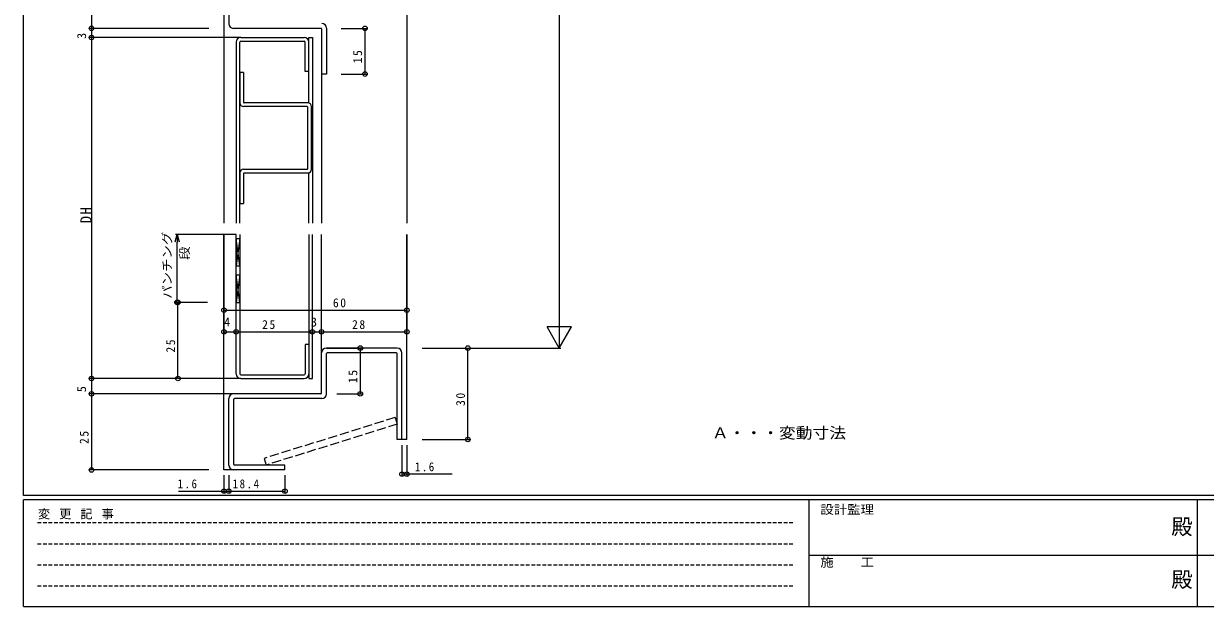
# Model space of a CAD drawing. Units: millimetres on the paper. Extents: x -420 to 373, y -297 to 267.
# Drawn here: x -417.7 to -30, y -297 to -105.7 of the extents above; entities that cross this region are included whole.
import ezdxf
from ezdxf.enums import TextEntityAlignment as Align

# ---------------------------------------------------------------- set-up
doc = ezdxf.new("R2010")
doc.units = ezdxf.units.MM
doc.linetypes.add('DASHED1', pattern=[1.8, 1.2, -0.6])
doc.linetypes.add('DASHED3', pattern=[4, 3, -1])
for name, color, linetype, lineweight in [('0-1_USER1', 6, 'Continuous', 9), ('0-2_YKK_ZWAK', 7, 'Continuous', 9), ('0-5_YSS_K', 4, 'DASHED3', 9), ('0-6_YKK_13', 7, 'Continuous', 9), ('0-7_YKK_D', 2, 'Continuous', 9)]:
    doc.layers.add(name, color=color, linetype=linetype, lineweight=lineweight)
doc.layers.add('0-3_YKK_11', color=3, linetype='Continuous')
doc.styles.add('ＭＳ ゴシック', font='')
doc.styles.get('ＭＳ ゴシック').set_extended_font_data('MS Gothic')

msp = doc.modelspace()

# ---------------------------------------------------------------- linework, layer by layer
at = {"layer": '0-1_USER1'}
for p, q in [((-241.968, 206.034), (-241.968, -212.226)), ((-395.438, -82.284), (-395.438, -107.284)), ((-357.658, -107.284), (-395.938, -107.284)), ((-356.968, -107.284), (-395.938, -107.284)), ((-395.438, -107.284), (-395.438, -110.284)), ((-313.566, -107.284), (-305.215, -107.284)), ((-305.715, -107.284), (-305.715, -122.284)), ((-357.068, -110.284), (-395.938, -110.284)), ((-346.468, -110.284), (-395.938, -110.284)), ((-395.438, -110.284), (-395.438, -222.226)), ((-313.566, -122.284), (-305.215, -122.284)), ((-347.968, -174.925), (-367.868, -174.925)), ((-367.368, -174.925), (-367.368, -177.42)), ((-367.368, -197.226), (-367.368, -177.42)), ((-351.968, -174.925), (-351.968, -200.27)), ((-351.968, -174.925), (-351.968, -207.407)), ((-291.968, -174.925), (-291.968, -200.27)), ((-291.968, -174.925), (-291.968, -207.407)), ((-357.368, -197.226), (-367.868, -197.226)), ((-357.368, -197.226), (-367.568, -197.226)), ((-367.068, -222.226), (-367.068, -197.226)), ((-351.968, -199.77), (-291.968, -199.77)), ((-237.968, -205.298), (-245.968, -205.298)), ((-241.968, -212.226), (-245.968, -205.298)), ((-241.968, -212.226), (-237.968, -205.298)), ((-351.968, -206.907), (-347.968, -206.907)), ((-347.968, -220.726), (-347.968, -206.407)), ((-347.968, -220.726), (-347.968, -206.407)), ((-347.968, -206.907), (-322.968, -206.907)), ((-322.968, -222.226), (-322.968, -206.407)), ((-322.968, -222.226), (-322.968, -206.407)), ((-322.968, -206.907), (-319.968, -206.907)), ((-319.968, -213.826), (-319.968, -206.407)), ((-319.968, -213.826), (-319.968, -206.407)), ((-319.968, -206.907), (-291.968, -206.907)), ((-318.368, -212.226), (-306.759, -212.226)), ((-307.259, -212.226), (-307.259, -227.226)), ((-286.968, -212.226), (-271.468, -212.226)), ((-286.968, -212.226), (-241.468, -212.226)), ((-271.968, -242.226), (-271.968, -212.226)), ((-346.468, -222.226), (-395.938, -222.226)), ((-357.068, -222.226), (-395.938, -222.226)), ((-357.068, -222.226), (-367.568, -222.226)), ((-356.968, -227.226), (-395.938, -227.226)), ((-348.768, -227.226), (-395.938, -227.226)), ((-314.973, -227.226), (-306.759, -227.226)), ((-293.568, -244.073), (-293.568, -254.097)), ((-291.968, -244.073), (-291.968, -254.097)), ((-286.968, -242.226), (-271.468, -242.226)), ((-356.968, -252.226), (-395.938, -252.226)), ((-351.968, -253.911), (-351.968, -259.676)), ((-350.368, -253.911), (-350.368, -259.676)), ((-350.368, -253.911), (-350.368, -259.676)), ((-331.968, -253.911), (-331.968, -259.676)), ((-291.968, -253.597), (-293.568, -253.597)), ((-277.068, -253.597), (-291.968, -253.597)), ((-366.868, -259.176), (-351.968, -259.176))]:
    msp.add_line(p, q, dxfattribs=at)
for points in [[(-368.014, -177.335), (-367.368, -174.925), (-366.723, -177.335)], [(-395.438, -222.226), (-395.438, -227.226), (-395.438, -252.226)], [(-351.968, -259.176), (-350.368, -259.176), (-331.968, -259.176)]]:
    msp.add_lwpolyline(points, dxfattribs=at)
for centre in [(-395.438, -107.284), (-305.715, -107.284), (-395.438, -110.284), (-305.715, -122.284), (-367.368, -197.226), (-367.068, -197.226), (-351.968, -199.77), (-291.968, -199.77), (-351.968, -206.907), (-347.968, -206.907), (-347.968, -206.907), (-322.968, -206.907), (-322.968, -206.907), (-319.968, -206.907), (-319.968, -206.907), (-291.968, -206.907), (-307.259, -212.226), (-271.968, -212.226), (-395.438, -222.226), (-367.068, -222.226), (-395.438, -227.226), (-307.259, -227.226), (-271.968, -242.226), (-395.438, -252.226), (-293.568, -253.597), (-291.968, -253.597), (-351.968, -259.176), (-350.368, -259.176), (-331.968, -259.176)]:
    msp.add_circle(centre, 0.75, dxfattribs=at)
at = {"layer": '0-2_YKK_ZWAK'}
for p, q in [((-417.7, -260.6), (-417.7, 264.4)), ((352.3, -260.6), (-417.7, -260.6)), ((-417.7, -297), (-417.7, -262)), ((314.5, -262), (-417.7, -262)), ((-160.1, -262), (-160.1, -297)), ((-32.7, -262), (-32.7, -297)), ((-160.1, -280.199), (-31.3, -280.199)), ((-31.3, -280.199), (97.5, -280.199)), ((-417.7, -297), (314.5, -297))]:
    msp.add_line(p, q, dxfattribs=at)
at = {"layer": '0-2_YKK_ZWAK', "linetype": 'DASHED1'}
for p, q in [((-413.101, -269.512), (-164.909, -269.512)), ((-413.101, -276.441), (-164.909, -276.441)), ((-413.101, -283.37), (-164.909, -283.37)), ((-413.101, -290.298), (-164.909, -290.298))]:
    msp.add_line(p, q, dxfattribs=at)
at = {"layer": '0-5_YSS_K'}
for p, q in [((-295.853, -235.031), (-338.812, -248.431)), ((-295.853, -235.031), (-295.168, -237.226)), ((-295.168, -237.226), (-338.127, -250.626)), ((-338.812, -248.431), (-338.127, -250.626))]:
    msp.add_line(p, q, dxfattribs=at)
at = {"layer": '0-6_YKK_13'}
for p, q in [((-350.368, -83.784), (-350.368, -105.784)), ((-320.168, -107.284), (-348.868, -107.284)), ((-319.968, -107.484), (-319.968, -122.284)), ((-318.368, -107.184), (-318.368, -122.284)), ((-347.968, -111.784), (-347.968, -171.225)), ((-346.768, -171.225), (-346.768, -111.784)), ((-346.468, -110.284), (-325.668, -110.284)), ((-346.468, -111.484), (-325.668, -111.484)), ((-325.368, -121.484), (-325.368, -111.784)), ((-324.168, -110.284), (-322.968, -110.284)), ((-324.168, -131.747), (-324.168, -110.284)), ((-322.968, -110.284), (-322.968, -171.225)), ((-345.568, -121.747), (-346.768, -121.747)), ((-346.768, -121.747), (-346.768, -131.747)), ((-345.568, -121.747), (-345.568, -131.547)), ((-324.168, -121.484), (-325.368, -121.484)), ((-318.368, -122.284), (-319.968, -122.284)), ((-324.468, -131.747), (-345.368, -131.747)), ((-324.668, -132.947), (-345.568, -132.947)), ((-324.468, -153.347), (-324.468, -133.147)), ((-323.268, -153.547), (-323.268, -132.947)), ((-346.768, -154.747), (-346.768, -164.747)), ((-345.568, -153.547), (-324.668, -153.547)), ((-345.568, -154.947), (-345.568, -164.747)), ((-345.368, -154.747), (-324.468, -154.747)), ((-324.168, -171.225), (-324.168, -154.747)), ((-346.768, -164.747), (-345.568, -164.747)), ((-347.968, -220.726), (-347.968, -174.925)), ((-347.968, -176.226), (-346.768, -176.226)), ((-347.968, -176.226), (-347.968, -185.226)), ((-346.768, -174.925), (-346.768, -220.726)), ((-346.768, -176.226), (-346.768, -185.226)), ((-324.168, -174.925), (-324.168, -222.226)), ((-322.968, -222.226), (-322.968, -174.925)), ((-347.968, -185.226), (-346.768, -185.226)), ((-347.968, -188.226), (-346.768, -188.226)), ((-347.968, -188.226), (-347.968, -197.226)), ((-346.768, -188.226), (-346.768, -197.226)), ((-347.968, -197.226), (-346.768, -197.226)), ((-324.168, -211.026), (-325.368, -211.026)), ((-325.368, -211.026), (-325.368, -220.726)), ((-295.168, -212.226), (-318.368, -212.226)), ((-319.968, -227.026), (-319.968, -213.826)), ((-318.368, -227.326), (-318.368, -214.026)), ((-295.368, -213.826), (-318.168, -213.826)), ((-295.168, -242.226), (-295.168, -214.026)), ((-293.568, -242.226), (-293.568, -213.826)), ((-346.468, -221.026), (-325.668, -221.026)), ((-346.468, -222.226), (-325.668, -222.226)), ((-324.168, -222.226), (-322.968, -222.226)), ((-320.168, -227.226), (-348.768, -227.226)), ((-350.368, -250.626), (-350.368, -228.826)), ((-348.768, -250.426), (-348.768, -229.026)), ((-319.868, -228.826), (-348.568, -228.826)), ((-293.568, -242.226), (-295.168, -242.226)), ((-331.968, -250.626), (-348.568, -250.626)), ((-331.968, -252.226), (-331.968, -250.626)), ((-331.968, -252.226), (-348.768, -252.226))]:
    msp.add_line(p, q, dxfattribs=at)
for points in [[(-347.968, -176.226), (-346.768, -176.226), (-347.968, -185.226), (-346.768, -185.226)], [(-347.968, -188.226), (-346.768, -188.226), (-347.968, -197.226), (-346.768, -197.226)]]:
    msp.add_lwpolyline(points, close=True, dxfattribs=at)
for centre, radius, start, end in [((-348.868, -105.784), 1.5, 180, 270), ((-320.168, -107.484), 0.2, 0, 90), ((-319.868, -107.184), 1.5, 0, 90), ((-346.468, -111.784), 1.5, 90, 180), ((-346.468, -111.784), 0.3, 90, 180), ((-325.668, -111.784), 1.5, 0, 90), ((-325.668, -111.784), 0.3, 0, 90), ((-345.568, -131.747), 1.2, 180, 270), ((-345.368, -131.547), 0.2, 180, 270), ((-324.468, -132.947), 1.2, 0, 90), ((-324.668, -133.147), 0.2, 0, 90), ((-345.568, -154.747), 1.2, 90, 180), ((-345.368, -154.947), 0.2, 90, 180), ((-324.668, -153.347), 0.2, 270, 0), ((-324.468, -153.547), 1.2, 270, 0), ((-318.368, -213.826), 1.6, 90, 180), ((-295.168, -213.826), 1.6, 0, 90), ((-318.168, -214.026), 0.2, 90, 180), ((-295.368, -214.026), 0.2, 0, 90), ((-346.468, -220.726), 1.5, 180, 270), ((-346.468, -220.726), 0.3, 180, 270), ((-325.668, -220.726), 0.3, 270, 0), ((-325.668, -220.726), 1.5, 270, 0), ((-348.768, -228.826), 1.6, 90, 180), ((-320.168, -227.026), 0.2, 270, 0), ((-319.868, -227.326), 1.5, 270, 0), ((-348.568, -229.026), 0.2, 90, 180), ((-348.768, -250.626), 1.6, 180, 270), ((-348.568, -250.426), 0.2, 180, 270)]:
    msp.add_arc(centre, radius, start, end, dxfattribs=at)
at = {"layer": '0-7_YKK_D'}
for p, q in [((-351.968, 191.749), (-351.968, -171.225)), ((-291.968, 191.749), (-291.968, -171.225)), ((-319.968, -122.284), (-319.968, -171.225)), ((-351.968, -252.226), (-351.968, -174.925)), ((-319.968, -213.826), (-319.968, -174.925)), ((-291.968, -242.226), (-291.968, -174.925)), ((-291.968, -242.226), (-293.568, -242.226)), ((-348.868, -252.226), (-351.968, -252.226))]:
    msp.add_line(p, q, dxfattribs=at)

# ---------------------------------------------------------------- texts
at = {"layer": '0-1_USER1', "color": 7, "style": 'ＭＳ ゴシック'}
for s, p in [('3', (-396.338, -110.765)), ('5', (-396.338, -226.708))]:
    msp.add_text(s, height=2.933, rotation=90, dxfattribs=at).set_placement(p, align=Align.BOTTOM_LEFT)
at = {"layer": '0-1_USER1', "color": 7, "style": 'ＭＳ ゴシック', "width": 1.1}
for s, p in [('パンチング', (-368.268, -196.057)), ('\u3000\u3000段', (-362.568, -192.057))]:
    msp.add_text(s, height=2.933, rotation=90, dxfattribs=at).set_placement(p, align=Align.BOTTOM_LEFT)
at = {"layer": '0-1_USER1', "color": 7, "style": 'ＭＳ ゴシック'}
for s, p in [('4', (-351.95, -206.007)), ('3', (-323.45, -206.007))]:
    msp.add_text(s, height=2.933, dxfattribs=at).set_placement(p, align=Align.BOTTOM_LEFT)
at = {"layer": '0-1_USER1', "color": 7, "char_height": 2.933, "attachment_point": 7, "rotation": 90, "style": 'ＭＳ ゴシック'}
for s, insert in [('\\T1.27;\\W0.95;15', (-306.615, -118.765)), ('\\T1.27;\\W0.95;25', (-367.968, -213.708)), ('\\T1.27;\\W0.95;15', (-308.159, -223.708)), ('\\T1.27;\\W0.95;30', (-272.868, -231.208)), ('\\T1.27;\\W0.95;25', (-396.338, -243.708))]:
    msp.add_mtext(s, dxfattribs=dict(at, insert=insert))
at = {"layer": '0-1_USER1', "color": 3, "insert": (-395.438, -171.218), "char_height": 3.666, "attachment_point": 7, "rotation": 90, "style": 'ＭＳ ゴシック'}
msp.add_mtext('\\T1.21;\\W0.95;DH', dxfattribs=at)
at = {"layer": '0-1_USER1', "color": 7, "char_height": 2.933, "attachment_point": 7, "style": 'ＭＳ ゴシック'}
for s, insert in [('\\T1.27;\\W0.95;60', (-316.232, -198.87)), ('\\T1.27;\\W0.95;25', (-339.45, -206.007)), ('\\T1.27;\\W0.95;28', (-309.95, -206.007)), ('\\T1.27;\\W0.9;1.6', (-289.35, -252.697)), ('\\T1.27;\\W0.9;1.6', (-367.18, -258.276)), ('\\T1.28;\\W0.9;18.4', (-349.15, -258.276))]:
    msp.add_mtext(s, dxfattribs=dict(at, insert=insert))
at = {"layer": '0-2_YKK_ZWAK', "style": 'ＭＳ ゴシック', "width": 1.1}
for s, p in [('設計監理', (-156.331, -267.533)), ('施\u3000\u3000工', (-156.331, -284.854))]:
    msp.add_text(s, height=2.933, dxfattribs=at).set_placement(p, align=Align.BOTTOM_LEFT)
at = {"layer": '0-2_YKK_ZWAK', "color": 2, "style": 'ＭＳ ゴシック'}
for p in [(-41.182, -274.956), (-41.182, -292.278)]:
    msp.add_text('殿', height=5.132, dxfattribs=at).set_placement(p, align=Align.BOTTOM_LEFT)
at = {"layer": '0-2_YKK_ZWAK', "insert": (-412.986, -268.447), "char_height": 2.933, "attachment_point": 7, "style": 'ＭＳ ゴシック'}
msp.add_mtext('\\T1.16;変\\~更\\~記\\~事', dxfattribs=at)
at = {"layer": '0-3_YKK_11', "style": 'ＭＳ ゴシック', "width": 1.1}
msp.add_text('Ａ・・・変動寸法', height=3.666, dxfattribs=at).set_placement((-191.89, -242.998), align=Align.BOTTOM_LEFT)

doc.saveas('drawing.dxf')
